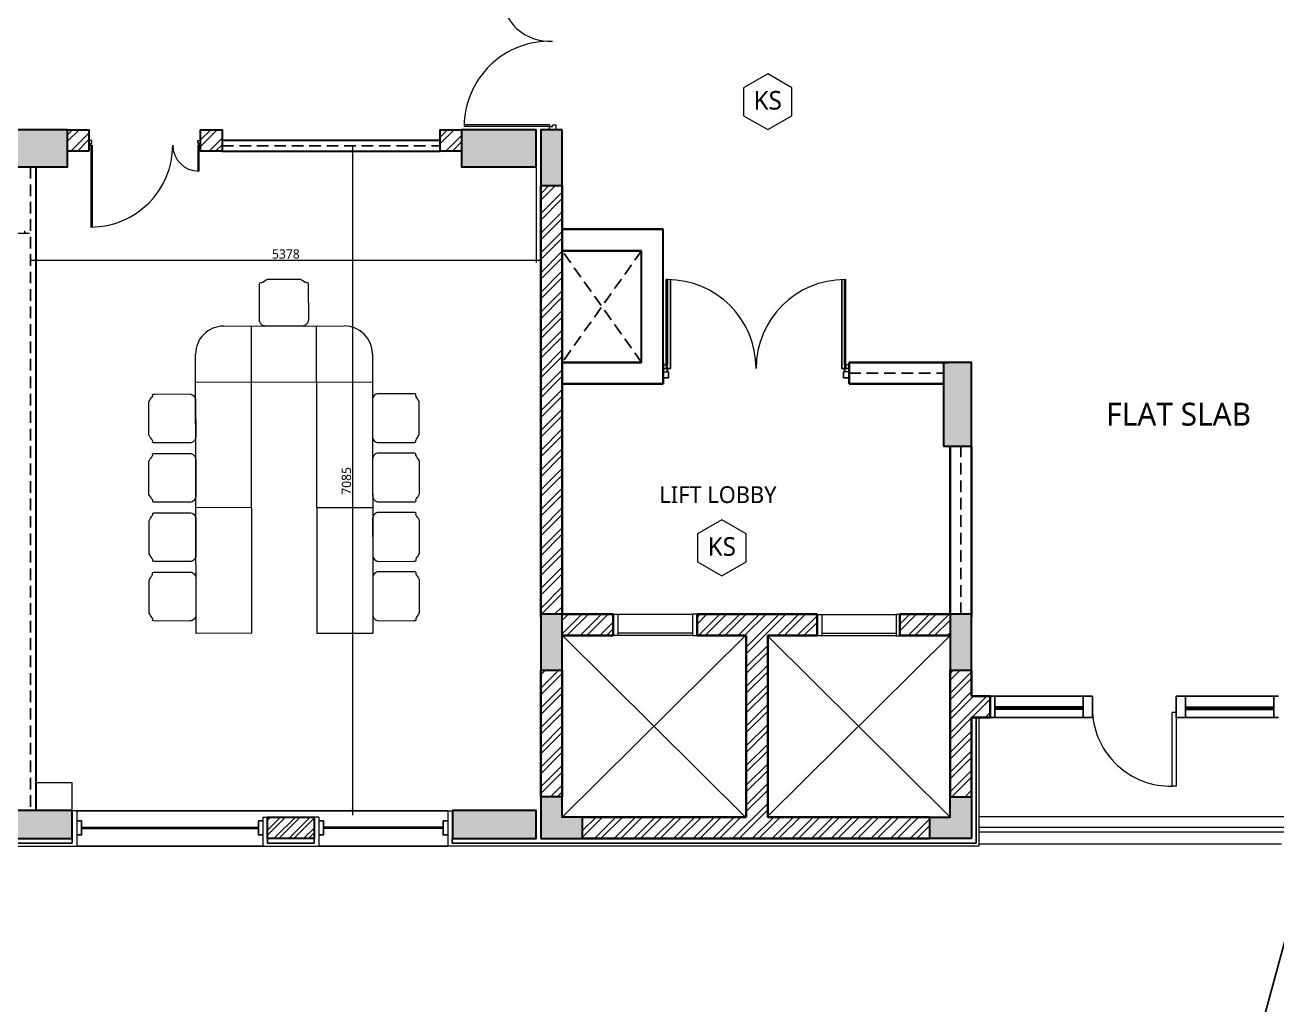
# Model space of a CAD drawing. Header units: millimetres. Extents: x 897770 to 1185420, y -692043 to -233237.
# Drawn here: x 921961 to 935416, y -597352 to -586825 of the extents above; entities that cross this region are included whole.
import ezdxf
from ezdxf.enums import TextEntityAlignment as Align

# ---------------------------------------------------------------- set-up
doc = ezdxf.new("R2010")
doc.units = ezdxf.units.MM
doc.header["$MEASUREMENT"] = 0
doc.header["$PDMODE"] = 67
doc.linetypes.add('HIDDEN', pattern=[0.375, 0.25, -0.125])
doc.layers.get('Defpoints').update_dxf_attribs({"color": 6})
for name, color, linetype in [('A-Anno Tags', 6, 'Continuous'), ('A-Wall Patt', 8, 'Continuous'), ('A-Window', 4, 'Continuous'), ('Anno_Frames', 7, 'Continuous'), ('S-Conc Patt', 9, 'Continuous')]:
    doc.layers.add(name, color=color, linetype=linetype)
for name, color, linetype, lineweight in [('A-Detail Lines', 8, 'Continuous', 25), ('A-Door', 4, 'Continuous', 9), ('A-Wall Sec', 1, 'Continuous', 30), ('A-WIN', 5, 'Continuous', 25), ('ele l', 6, 'Continuous', 15), ('elevation', 4, 'Continuous', 13), ('Fire pipe', 80, 'Continuous', 15), ('I-Furniture', 34, 'Continuous', 13), ('P-SANR-FIXT', 6, 'Continuous', 9), ('S-Concrete', 40, 'Continuous', 30), ('ST CLADDING PLAN', 6, 'Continuous', 9), ('Tag', 254, 'Continuous', 13), ('text', 7, 'Continuous', 5)]:
    doc.layers.add(name, color=color, linetype=linetype, lineweight=lineweight)
doc.styles.get("Standard").update_dxf_attribs({"font": 'trebuc.ttf'})
doc.dimstyles.new('IIITD_WD_M @ 50', dxfattribs={"dimscale": 50, "dimtxt": 2, "dimasz": 0.5, "dimexe": 0.5, "dimexo": 0.25, "dimgap": 0.3, "dimtad": 1, "dimdec": 0, "dimrnd": 1, "dimzin": 0, "dimdsep": 46, "dimtxsty": 'Standard', "dimblk": 'ARCHTICK', "dimcen": 0.2, "dimdle": 1, "dimclrd": 8, "dimclre": 9, "dimadec": 0, "dimazin": 0, "dimtfac": 1, "dimtdec": 0, "dimtofl": 0, "dimtmove": 0, "dimatfit": 0, "dimfxl": 1, "dimtolj": 1, "dimtzin": 0, "dimlwd": -1, "dimlwe": -1, "dimarcsym": 0})
pattern_1 = [(45, (686743.83, -396221.57), (-106.06602, 106.06602), []), (45, (686814.54, -396221.57), (-106.06602, 106.06602), [])]
pattern_2 = [(45, (-7e-06, -228153.86), (-106.066017, 106.066017), []), (45, (70.71, -228153.86), (-106.066017, 106.066017), [])]
pattern_3 = [(45, (-7e-06, -78953.36), (-106.066017, 106.066017), []), (45, (70.71, -78953.36), (-106.066017, 106.066017), [])]

# ---------------------------------------------------------------- blocks, each defined once
blk = doc.blocks.new('DW2')
at = {"layer": 'A-Door', "color": 5}
for p, q in [((43354, -198780), (43354, -197988)), ((43396, -197988), (43354, -197988)), ((43396, -197988), (43396, -198780)), ((43396, -198780), (43354, -198780))]:
    blk.add_line(p, q, dxfattribs=at)
at = {"layer": 'A-Door'}
blk.add_ellipse((43302, -197975), major_axis=(-598, 560), ratio=0.966508, start_param=0.785398, end_param=2.371094, dxfattribs=at)
at = {"layer": 'A-Window'}
for p, q in [((42396, -197813), (41396, -197813)), ((43496, -197813), (44496, -197813)), ((42396, -198043), (41396, -198043)), ((43496, -198043), (44496, -198043))]:
    blk.add_line(p, q, dxfattribs=at)
at = {"layer": 'A-Window', "color": 2, "lineweight": 60}
for p, q in [((42396, -197943), (41446, -197943)), ((43496, -197943), (44446, -197943))]:
    blk.add_line(p, q, dxfattribs=at)
at = {"layer": 'A-Window'}
for points in [[(41396, -197813), (41446, -197813), (41446, -198043), (41396, -198043)], [(44496, -197813), (44444, -197813), (44444, -198043), (44496, -198043)]]:
    blk.add_lwpolyline(points, dxfattribs=at)
for points in [[(42496, -197813), (42396, -197813), (42396, -198043), (42496, -198043)], [(43396, -197813), (43496, -197813), (43496, -198043), (43396, -198043)]]:
    blk.add_lwpolyline(points, close=True, dxfattribs=at)
blk = doc.blocks.new('Room Tag with Finish')
blk.add_lwpolyline([(0, 0), (-2.6, -1.5), (-2.6, -4.5), (0, -6), (2.6, -4.5), (2.6, -1.5)], close=True)
at = {"layer": 'Anno_Frames'}
blk.add_attdef('ROOM_NAME', text='', height=2.5, dxfattribs=at).set_placement((0, 0), align=Align.BOTTOM_CENTER)
blk.add_attdef('FF', text='', height=2, dxfattribs=at).set_placement((0, -1.85), align=Align.TOP_CENTER)
blk = doc.blocks.new('Big Door Garbage')
at = {"layer": 'A-Detail Lines', "lineweight": 18}
for centre, radius, start, end in [((-12515, 128703), 515, 270, 3.8969), ((-11085, 128703), 915, 177.8078, 270)]:
    blk.add_arc(centre, radius, start, end, dxfattribs=at)
at = {"layer": 'ele l', "lineweight": 18}
for p, q in [((-12550, 128778), (-12500, 128778)), ((-12550, 128703), (-12550, 128778)), ((-12500, 128778), (-12500, 128738)), ((-11100, 128778), (-11100, 128738)), ((-11050, 128778), (-11100, 128778)), ((-11050, 128703), (-11050, 128778)), ((-12550, 128703), (-12515, 128703)), ((-12515, 128738), (-12500, 128738)), ((-12515, 128703), (-12515, 128738)), ((-12515, 128703), (-12515, 128188)), ((-12499, 128703), (-12515, 128703)), ((-12499, 128703), (-12499, 128188)), ((-11101, 128703), (-11101, 127788)), ((-11101, 128703), (-11085, 128703)), ((-11085, 128738), (-11100, 128738)), ((-11085, 128703), (-11085, 128738)), ((-11050, 128703), (-11085, 128703)), ((-11085, 128703), (-11085, 127788))]:
    blk.add_line(p, q, dxfattribs=at)
blk = doc.blocks.new('Lift Door')
at = {"layer": 'A-Door'}
for p, q in [((-15830, -5817), (-15830, -6617)), ((-15625, -6617), (-15625, -5817)), ((-15600, -6617), (-15600, -5817))]:
    blk.add_line(p, q, dxfattribs=at)
for points in [[(-15830, -5767), (-15830, -5817), (-15600, -5817), (-15600, -5767)], [(-15830, -6667), (-15830, -6617), (-15600, -6617), (-15600, -6667)]]:
    blk.add_lwpolyline(points, dxfattribs=at)
blk = doc.blocks.new('block lft')
at = {"layer": 'S-Conc Patt'}
for points in [[(820565, -280341), (820565, -280741), (821365, -280741), (821365, -280341)], [(825600, -280341), (825600, -280741), (826400, -280741), (826400, -280341)], [(821415, -287956), (821415, -287656), (820515, -287656), (820515, -287956)], [(826400, -287956), (826400, -287656), (825500, -287656), (825500, -287956)]]:
    blk.add_hatch(color=256, dxfattribs=at).paths.add_polyline_path(points)
at = {"layer": 'S-Concrete'}
for points in [[(820565, -280341), (820565, -280741), (821365, -280741), (821365, -280341)], [(820515, -287656), (820515, -287956), (821415, -287956), (821415, -287656)], [(825500, -287656), (825500, -287956), (826400, -287956), (826400, -287656)]]:
    blk.add_lwpolyline(points, close=True, dxfattribs=at)
at = {"layer": 'S-Concrete', "elevation": 0}
blk.add_lwpolyline([(825600, -280341), (825600, -280741), (826400, -280741), (826400, -280341)], close=True, dxfattribs=at)
blk = doc.blocks.new('t4ww4tw3')
at = {"layer": 'S-Conc Patt'}
for points in [[(777503, -509596), (777733, -509596), (777733, -508996), (777503, -508996)], [(781833, -512396), (782133, -512396), (782133, -511496), (781833, -511496)], [(777503, -514801), (777733, -514801), (777733, -514201), (777503, -514201)], [(781903, -514801), (782133, -514801), (782133, -514201), (781903, -514201)], [(777503, -516611), (777953, -516611), (777953, -516381), (777733, -516381), (777733, -516161), (777503, -516161)], [(782133, -516611), (781683, -516611), (781683, -516381), (781903, -516381), (781903, -516161), (782133, -516161)]]:
    blk.add_hatch(color=256, dxfattribs=at).paths.add_polyline_path(points)
at = {"layer": 'S-Concrete'}
for points in [[(777733, -508996), (777503, -508996), (777503, -509596), (777733, -509596)], [(781833, -512396), (782133, -512396), (782133, -511496), (781833, -511496)], [(777733, -514201), (777503, -514201), (777503, -514801), (777733, -514801)], [(782133, -514201), (781903, -514201), (781903, -514801), (782133, -514801)], [(777503, -516611), (777953, -516611), (777953, -516381), (777733, -516381), (777733, -516161), (777503, -516161)], [(782133, -516611), (781683, -516611), (781683, -516381), (781903, -516381), (781903, -516161), (782133, -516161)]]:
    blk.add_lwpolyline(points, close=True, dxfattribs=at)
at = {"color": 6}
blk.add_blockref('block lft', (-48947, -228655), dxfattribs=at)
blk = doc.blocks.new('ERGEGEWRGREG')
at = {"layer": 'A-Wall Patt'}
h = blk.add_hatch(dxfattribs=at)
h.set_pattern_fill('ANSI32', color=256, scale=300, style=0)
h.set_pattern_definition([(45.000013, (-88074.36, -254660.84), (-79.549531, 79.549495), []), (45.000013, (-88021.32, -254660.84), (-79.549531, 79.549495), [])])
h.paths.add_polyline_path([(925068, -367411), (925068, -367181), (924568, -367181), (924568, -367411)])
at = {"layer": 'A-Detail Lines'}
for p, q in [((924568, -367411, 0), (924568, -367461, 0)), ((925068, -367411, 0), (925068, -367461, 0)), ((924568, -367461, 0), (925068, -367461, 0))]:
    blk.add_line(p, q, dxfattribs=at)
at = {"layer": 'A-Wall Sec', "elevation": 0}
blk.add_lwpolyline([(925068, -367181), (925068, -367411), (924568, -367411), (924568, -367181)], close=True, dxfattribs=at)
blk.add_lwpolyline([(925068, -367181), (925068, -367411), (924568, -367411), (924568, -367181)], close=True, dxfattribs=at)
at = {"layer": 'A-WIN', "color": 2, "lineweight": 40}
blk.add_line((922568, -367296), (924468, -367296, 0), dxfattribs=at)
at = {"layer": 'A-WIN', "color": 2, "lineweight": 40, "elevation": 0}
blk.add_lwpolyline([(926453, -367296), (925168, -367296)], dxfattribs=at)
blk.add_lwpolyline([(926453, -367296), (925168, -367296)], dxfattribs=at)
at = {"layer": 'A-Window'}
for p, q in [((926503, -367111, 0), (922518, -367111)), ((922518, -367491, 0), (924518, -367491, 0))]:
    blk.add_line(p, q, dxfattribs=at)
at = {"layer": 'A-Window', "elevation": 0}
for points in [[(922518, -367371), (922568, -367371), (922568, -367221), (922518, -367221)], [(924518, -367371), (924468, -367371), (924468, -367221), (924518, -367221)], [(925118, -367371), (925168, -367371), (925168, -367221), (925118, -367221)], [(926503, -367371), (926453, -367371), (926453, -367221), (926503, -367221)], [(926503, -367491), (925118, -367491)]]:
    blk.add_lwpolyline(points, dxfattribs=at)
at = {"layer": 'ST CLADDING PLAN'}
for p, q in [((922518, -367111), (922468, -367111)), ((922518, -367111, 0), (922518, -367491, 0)), ((924518, -367181, 0), (924518, -367491, 0)), ((924518, -367181, 0), (924568, -367181, 0)), ((925118, -367181, 0), (925068, -367181, 0)), ((925118, -367181, 0), (925118, -367491, 0)), ((926503, -367111, 0), (926503, -367491, 0)), ((926503, -367111, 0), (926553, -367111, 0)), ((924518, -367491, 0), (925118, -367491, 0))]:
    blk.add_line(p, q, dxfattribs=at)
blk = doc.blocks.new('wtrtrwtw')
at = {"layer": 'A-Wall Patt'}
for p in [(922468, -367411), (921568, -367461, 0)]:
    blk.add_line(p, (922468, -367461, 0), dxfattribs=at)
at = {"layer": 'ST CLADDING PLAN'}
blk.add_line((921518, -367491, 0), (922518, -367491, 0), dxfattribs=at)
blk = doc.blocks.new('A$C3CEC27A9')
at = {"layer": 'A-Detail Lines', "lineweight": 18}
for centre, radius, start, end in [((-1181, -51), 880, 270, 0), ((-21, -51), 280, 180, 270)]:
    blk.add_arc(centre, radius, start, end, dxfattribs=at)
at = {"layer": 'A-Door', "lineweight": 18}
for p, q in [((-1181, -51), (-1181, -931)), ((-1181, -51), (-1166, -51)), ((-1166, -51), (-1166, -931)), ((-30, -51), (-30, -331)), ((-30, -51), (-21, -51)), ((-21, -51), (-21, -331))]:
    blk.add_line(p, q, dxfattribs=at)
at = {"layer": 'A-Door'}
for points in [[(-1181, -51), (-1181, -31), (-1171, -31), (-1171, -1), (-1201, -1), (-1201, -51), (-1181, -51)], [(-21, -51), (-21, -31), (-31, -31), (-31, -1), (-1, -1), (-1, -51), (-21, -51)]]:
    blk.add_lwpolyline(points, dxfattribs=at)
blk = doc.blocks.new('Double Shutter-Double Panel - 2000 x 2100 mm-40-03_ff')
at = {"layer": 'A-Anno Tags'}
for p, q in [((-955, 50), (-955, 1005)), ((-920, 1005), (-920, 50)), ((920, 1005), (920, 50)), ((955, 50), (955, 1005)), ((-1000, 50), (-955, 50)), ((-1000, 50), (-1000, -50)), ((-920, 50), (-955, 50)), ((-955, 50), (-955, 15)), ((-955, 15), (-940, 15)), ((-940, -50), (-940, 15)), ((955, 50), (920, 50)), ((955, 15), (940, 15)), ((940, -50), (940, 15)), ((955, 50), (955, 15)), ((1000, 50), (955, 50)), ((1000, 50), (1000, -50)), ((-1000, -50), (-940, -50)), ((1000, -50), (940, -50))]:
    blk.add_line(p, q, dxfattribs=at)
at = {"layer": 'A-Door'}
for centre, start, end in [((-955, 50), 0, 90), ((955, 50), 90, 180)]:
    blk.add_arc(centre, 955, start, end, dxfattribs=at)
blk = doc.blocks.new('EH')
at = {"linetype": 'ByBlock'}
blk.add_lwpolyline([(2546123, 66560, 0.117677), (2546148, 66566, -0.257765), (2546152, 66590, 0.039614), (2546179, 66633), (2546179, 66937, 0.039614), (2546152, 66980, -0.257765), (2546148, 67004, 0.117677), (2546123, 67010), (2545804, 67010, 0.414214), (2545748, 66954), (2545748, 66616, 0.414214), (2545804, 66560)], format="xyb", close=True, dxfattribs=at)
blk = doc.blocks.new('_ArchTick')
at = {"color": 0, "linetype": 'ByBlock', "const_width": 0.15}
blk.add_lwpolyline([(-0.5, -0.5), (0.5, 0.5)], dxfattribs=at)
blk = doc.blocks.new('*D1935')
at = {"layer": 'Defpoints', "color": 0, "transparency": 16777216}
for p in [(913452, -589079, 0), (921960, -589061), (921960, -589079)]:
    blk.add_point(p, dxfattribs=at)
at = {"layer": 'P-SANR-FIXT', "color": 9, "transparency": 16777216}
for p, q in [((913452, -589067), (913452, -589036)), ((921960, -589067), (921960, -589036))]:
    blk.add_line(p, q, dxfattribs=at)
at = {"layer": 'P-SANR-FIXT', "color": 8, "transparency": 16777216}
blk.add_line((913402, -589061), (922010, -589061), dxfattribs=at)
at = {"layer": 'P-SANR-FIXT', "color": 8, "transparency": 16777216, "xscale": 25, "yscale": 25, "zscale": 25, "rotation": 180}
blk.add_blockref('_ArchTick', (913452, -589061), dxfattribs=at)
at = {"layer": 'P-SANR-FIXT', "color": 8, "transparency": 16777216, "xscale": 25, "yscale": 25, "zscale": 25}
blk.add_blockref('_ArchTick', (921960, -589061), dxfattribs=at)
at = {"layer": 'P-SANR-FIXT', "color": 0, "transparency": 16777216, "insert": (917706, -588995), "char_height": 100, "attachment_point": 5}
blk.add_mtext('\\A1;8508', dxfattribs=at)
blk = doc.blocks.new('*D2163')
at = {"layer": 'Defpoints', "color": 0, "transparency": 16777216}
for p in [(922075, -588349, 0), (927453, -588349), (927453, -589351)]:
    blk.add_point(p, dxfattribs=at)
at = {"layer": 'P-SANR-FIXT', "color": 9, "transparency": 16777216}
for p, q in [((922075, -588362), (922075, -589376)), ((927453, -588362), (927453, -589376))]:
    blk.add_line(p, q, dxfattribs=at)
at = {"layer": 'P-SANR-FIXT', "color": 8, "transparency": 16777216}
blk.add_line((922025, -589351), (927503, -589351), dxfattribs=at)
at = {"layer": 'P-SANR-FIXT', "color": 8, "transparency": 16777216, "xscale": 25, "yscale": 25, "zscale": 25, "rotation": 180}
blk.add_blockref('_ArchTick', (922075, -589351), dxfattribs=at)
at = {"layer": 'P-SANR-FIXT', "color": 8, "transparency": 16777216, "xscale": 25, "yscale": 25, "zscale": 25}
blk.add_blockref('_ArchTick', (927453, -589351), dxfattribs=at)
at = {"layer": 'P-SANR-FIXT', "color": 0, "transparency": 16777216, "insert": (924764, -589285), "char_height": 100, "attachment_point": 5}
blk.add_mtext('\\A1;5378', dxfattribs=at)
blk = doc.blocks.new('*D2164')
at = {"layer": 'Defpoints', "color": 0, "transparency": 16777216}
for p in [(925250, -588179), (925250, -595264, 0), (925481, -595264)]:
    blk.add_point(p, dxfattribs=at)
at = {"layer": 'P-SANR-FIXT', "color": 9, "transparency": 16777216}
for p, q in [((925263, -588179), (925506, -588179)), ((925263, -595264), (925506, -595264))]:
    blk.add_line(p, q, dxfattribs=at)
at = {"layer": 'P-SANR-FIXT', "color": 8, "transparency": 16777216}
blk.add_line((925481, -588129), (925481, -595314), dxfattribs=at)
at = {"layer": 'P-SANR-FIXT', "color": 8, "transparency": 16777216, "xscale": 25, "yscale": 25, "zscale": 25}
for p, rotation in [((925481, -588179), 90), ((925481, -595264), 270)]:
    blk.add_blockref('_ArchTick', p, dxfattribs=dict(at, rotation=rotation))
at = {"layer": 'P-SANR-FIXT', "color": 0, "transparency": 16777216, "insert": (925415, -591722), "char_height": 100, "attachment_point": 5, "rotation": 90}
blk.add_mtext('\\A1;7085', dxfattribs=at)

msp = doc.modelspace()

# ---------------------------------------------------------------- hatches: boundary and pattern name
at = {"layer": 'A-Wall Patt'}
h = msp.add_hatch(dxfattribs=at)
h.set_pattern_fill('ANSI32', color=256, scale=400, style=0)
h.set_pattern_definition(pattern_3)
h.paths.add_polyline_path([(922647.5, -587949.4), (922417.5, -587949.4), (922417.5, -588179.4), (922647.5, -588179.4)])
h = msp.add_hatch(dxfattribs=at)
h.set_pattern_fill('ANSI32', color=256, scale=400, style=0)
h.set_pattern_definition(pattern_3)
h.paths.add_polyline_path([(924077.5, -587949.4), (923847.5, -587949.4), (923847.5, -588064.4), (923847.5, -588064.4), (923847.5, -588114.4), (923847.5, -588114.4), (923847.5, -588179.4), (924077.5, -588179.4)])
h = msp.add_hatch(dxfattribs=at)
h.set_pattern_fill('ANSI32', color=256, scale=400, style=0)
h.set_pattern_definition(pattern_3)
h.paths.add_polyline_path([(926652.6, -587949.4), (926422.6, -587949.4), (926422.6, -588179.4), (926652.6, -588179.4)])
h = msp.add_hatch(dxfattribs=at)
h.set_pattern_fill('ANSI32', color=256, scale=400, style=0)
h.set_pattern_definition(pattern_1)
h.paths.add_polyline_path([(927502.6, -588549.4), (927502.6, -588341.9), (927502.5, -588341.9), (927502.5, -593154.4), (927732.5, -593154.4), (927732.6, -588547.1)])
h = msp.add_hatch(dxfattribs=at)
h.set_pattern_fill('ANSI32', color=256, scale=400, style=0)
h.set_pattern_definition(pattern_2)
h.paths.add_polyline_path([(928282.5, -593154.4), (927737.5, -593154.4), (927737.5, -593384.4), (928282.5, -593384.4)])
h = msp.add_hatch(dxfattribs=at)
h.set_pattern_fill('ANSI32', color=256, scale=400, style=0)
h.set_pattern_definition(pattern_2)
h.paths.add_polyline_path([(930472.5, -593154.4), (929182.5, -593154.4), (929182.5, -593384.4), (929712.5, -593384.4), (929712.5, -595334.4), (927952.5, -595334.4), (927952.5, -595564.4), (931682.5, -595564.4), (931682.5, -595334.4), (929942.5, -595334.4), (929942.5, -593384.4), (930472.5, -593384.4)])
h = msp.add_hatch(dxfattribs=at)
h.set_pattern_fill('ANSI32', color=256, scale=400, style=0)
h.set_pattern_definition(pattern_1)
h.paths.add_polyline_path([(931902.5, -593384.4), (931902.5, -593154.4), (931372.5, -593154.4), (931372.5, -593384.4)])
h = msp.add_hatch(dxfattribs=at)
h.set_pattern_fill('ANSI32', color=256, scale=400, style=0)
h.set_pattern_definition(pattern_3)
h.paths.add_polyline_path([(927732.5, -593754.4), (927502.5, -593754.4), (927502.5, -595114.4), (927732.5, -595114.4)])
h = msp.add_hatch(dxfattribs=at)
h.set_pattern_fill('ANSI32', color=256, scale=400, style=0)
h.set_pattern_definition(pattern_3)
h.paths.add_polyline_path([(932132.5, -593754.4), (931902.5, -593754.4), (931902.5, -595114.4), (932132.5, -595114.4)])
h = msp.add_hatch(dxfattribs=at)
h.set_pattern_fill('ANSI32', color=256, scale=400, style=0)
h.set_pattern_definition(pattern_3)
h.paths.add_polyline_path([(932332.6, -594034.3), (932132.5, -594034.3), (932132.5, -594264.3), (932332.6, -594264.3)])

# ---------------------------------------------------------------- linework, layer by layer
at = {"layer": 'A-Detail Lines'}
for p, q in [((927732.5, -595334.4, 0), (929702.5, -593384.4)), ((929702.5, -595334.4), (927737.5, -593384.4)), ((929932.6, -595334.4, 0), (931902.5, -593384.4)), ((931902.5, -595334.4), (929937.5, -593384.4))]:
    msp.add_line(p, q, dxfattribs=at)
at = {"layer": 'A-Detail Lines', "elevation": 0}
msp.add_lwpolyline([(961960.1, -596943.6), (959385.1, -606553.5), (937840.7, -603141.2), (934575.4, -603141.2), (934591.7, -600011.4), (935784.7, -595624)], dxfattribs=at)
at = {"layer": 'A-Wall Patt'}
for p, q in [((932182.5, -594264.3), (932182.5, -595614.5)), ((926552.6, -595564.4), (926552.6, -595614.5, 0)), ((932182.5, -595614.5, 0), (926552.6, -595614.5, 0))]:
    msp.add_line(p, q, dxfattribs=at)
at = {"layer": 'A-Wall Sec'}
for p, q in [((922075, -588349.4, 0), (922075, -595264.4, 0)), ((928817.5, -590449.4), (928817.5, -589019.4)), ((928587.5, -590449.4), (928587.5, -589249.4))]:
    msp.add_line(p, q, dxfattribs=at)
at = {"layer": 'A-Wall Sec', "lineweight": 35}
for p, q in [((927502.6, -588549.4, 0), (927502.5, -593184.4)), ((927732.5, -588549.4), (927732.5, -590449.4)), ((928817.5, -589019.4), (927732.5, -589019.4)), ((928587.5, -589249.4), (927732.5, -589249.4)), ((927732.5, -593154.4), (927732.5, -590449.4)), ((928587.5, -590449.4), (927732.5, -590449.4)), ((928817.5, -590679.4), (928817.5, -590449.4)), ((931887.5, -590449.4), (930817.5, -590449.4)), ((930817.5, -590449.4), (930817.5, -590679.4)), ((927737.5, -590679.4), (928817.5, -590679.4)), ((930817.5, -590679.4), (931832.5, -590679.4)), ((931902.5, -593154.4), (931902.5, -591349.4)), ((932132.5, -593184.4), (932132.5, -591349.4)), ((928282.5, -593154.4), (927732.5, -593154.4)), ((928282.5, -593384.4), (928282.5, -593154.4)), ((930472.5, -593154.4), (929182.5, -593154.4)), ((929182.5, -593154.4), (929182.5, -593384.4)), ((930472.5, -593384.4), (930472.5, -593154.4)), ((931362.5, -593154.4), (931362.5, -593384.4)), ((931902.5, -593154.4), (931362.5, -593154.4)), ((927737.5, -593384.4), (928282.5, -593384.4)), ((929712.5, -593384.4), (929182.5, -593384.4)), ((929712.5, -593384.4), (929712.5, -595334.4, 0)), ((930472.5, -593384.4), (929942.5, -593384.4)), ((929942.5, -593384.4), (929942.5, -595334.4, 0)), ((931362.5, -593384.4), (931902.5, -593384.4)), ((932332.6, -594034.3), (932132.5, -594034.3)), ((932332.6, -594034.3), (932332.6, -594264.3)), ((932332.6, -594264.3), (932132.5, -594264.3))]:
    msp.add_line(p, q, dxfattribs=at)
at = {"layer": 'A-Wall Sec'}
msp.add_lwpolyline([(922647.5, -588179.4), (922417.5, -588179.4), (922417.5, -587949.4), (922647.5, -587949.4)], close=True, dxfattribs=at)
msp.add_lwpolyline([(924077.5, -588179.4), (923847.5, -588179.4), (923847.5, -587949.4), (924077.5, -587949.4), (924077.5, -588179.4)], dxfattribs=at)
at = {"layer": 'A-Wall Sec', "elevation": 0}
for points in [[(926652.6, -588179.4), (926422.6, -588179.4), (926422.6, -587949.4), (926652.6, -587949.4), (926652.6, -588179.4)], [(924077.5, -588179.4), (924077.5, -588179.4), (926422.6, -588179.4), (926422.6, -588064.4), (924077.5, -588064.4)]]:
    msp.add_lwpolyline(points, dxfattribs=at)
at = {"layer": 'A-Wall Sec', "lineweight": 35, "elevation": 0}
for points in [[(927502.5, -593754.4), (927502.5, -595114.4)], [(927732.5, -593754.4), (927732.5, -595114.4)], [(931902.5, -593754.4), (931902.5, -595114.4)], [(932132.5, -593754.4), (932132.5, -594034.3)], [(932132.5, -594264.3), (932132.5, -595114.4)], [(927952.5, -595334.4), (929712.5, -595334.4)], [(929942.5, -595334.4), (931682.5, -595334.4)], [(927952.5, -595564.4), (931682.5, -595564.4)]]:
    msp.add_lwpolyline(points, dxfattribs=at)
at = {"layer": 'A-Window', "linetype": 'HIDDEN', "ltscale": 500}
for p, q in [((924077.5, -588121.9), (926422.6, -588121.9)), ((922017.5, -588349.4, 0), (922017.5, -595264.4, 0)), ((928587.5, -590449.4), (927732.5, -589249.4)), ((928587.5, -589249.4), (927732.6, -590449.4, 0)), ((930817.5, -590564.4), (931832.5, -590564.4, 0)), ((932017.5, -593154.4, 0), (932017.6, -591349.4))]:
    msp.add_line(p, q, dxfattribs=at)
at = {"layer": 'ele l', "lineweight": 18}
for p, q in [((928852.6, -590476.7), (928852.6, -589559.3)), ((928868.8, -589559.5), (928852.6, -589559.3)), ((928868.8, -590476.7), (928868.8, -589559.5)), ((930766.3, -589559.5), (930782.4, -589559.3)), ((930766.3, -590476.7), (930766.3, -589559.5)), ((930782.4, -590476.7), (930782.4, -589559.3)), ((928817.6, -590476.7), (928852.6, -590476.7)), ((928817.6, -590476.7), (928817.6, -590551.7)), ((928852.6, -590476.7), (928852.6, -590511.7)), ((928868.8, -590476.7), (928852.6, -590476.7)), ((928852.6, -590511.7), (928867.6, -590511.7)), ((928867.6, -590551.7), (928867.6, -590511.7)), ((930766.3, -590476.7), (930782.4, -590476.7)), ((930782.4, -590511.7), (930767.4, -590511.7)), ((930767.4, -590551.7), (930767.4, -590511.7)), ((930782.4, -590476.7), (930782.4, -590511.7)), ((930817.4, -590476.7), (930782.4, -590476.7)), ((930817.4, -590476.7), (930817.4, -590551.7)), ((928817.6, -590551.7), (928867.6, -590551.7)), ((930817.4, -590551.7), (930767.4, -590551.7))]:
    msp.add_line(p, q, dxfattribs=at)
at = {"layer": 'ele l', "ltscale": 0.5}
for p, q in [((932212.5, -595443.8), (935512.1, -595443.8)), ((932212.5, -595493.8), (935498.7, -595493.8))]:
    msp.add_line(p, q, dxfattribs=at)
at = {"layer": 'elevation', "ltscale": 0.5}
for p, q in [((932212.5, -595328.8), (935542.9, -595328.8)), ((932212.5, -595621, 0), (935464.6, -595621))]:
    msp.add_line(p, q, dxfattribs=at)
at = {"layer": 'Fire pipe', "elevation": 0}
msp.add_lwpolyline([(922075, -594964.4), (922075, -595264.4), (922467.5, -595264.4), (922467.5, -594964.4), (922075, -594964.4)], dxfattribs=at)
at = {"layer": 'I-Furniture'}
for p, q in [((924093.3, -590059.4), (925393.3, -590057.6)), ((924394.1, -590659), (924393.3, -590059)), ((925094.1, -590658), (925093.3, -590058)), ((923798, -593360), (923793.7, -590359.8)), ((925693.7, -590357.1), (925698, -593357.3)), ((923794.1, -590659.8), (925694.1, -590657.1)), ((924398, -593359.2), (924394.1, -590659)), ((925094.1, -590658), (925098, -593358.2)), ((924396.1, -592009.1), (923796.1, -592009.9)), ((925096.1, -592008.1), (925696.1, -592007.2)), ((924398, -593359.2), (923798, -593360)), ((925098, -593358.2), (925698, -593357.3))]:
    msp.add_line(p, q, dxfattribs=at)
for centre, start, end in [((924093.7, -590359.4), 90.08224, 180.08224), ((925393.7, -590357.6), 0.08224, 90.08224)]:
    msp.add_arc(centre, 300, start, end, dxfattribs=at)
at = {"layer": 'ST CLADDING PLAN'}
for p, q in [((932212.5, -594264.3), (932212.5, -595644.5)), ((932212.5, -595644.5), (926502.6, -595644.5, 0))]:
    msp.add_line(p, q, dxfattribs=at)

# ---------------------------------------------------------------- block references
at = {"layer": 'A-Detail Lines', "rotation": 270}
msp.add_blockref('Big Door Garbage', (798892.6, -598999.4, 0), dxfattribs=at)
at = {"layer": 'A-Door'}
for name, p in [('A$C3CEC27A9', (923848.7, -588063.8)), ('Double Shutter-Double Panel - 2000 x 2100 mm-40-03_ff', (929817.5, -590564.4)), ('ERGEGEWRGREG', (0, -228153.9))]:
    msp.add_blockref(name, p, dxfattribs=at)
at = {"layer": 'A-Door', "xscale": -1, "rotation": 89.9999999999967}
for p in [(922515.3, -608984.4), (924705.3, -608987.4)]:
    msp.add_blockref('Lift Door', p, dxfattribs=at)
at = {"layer": 'A-Wall Sec'}
msp.add_blockref('DW2', (890936.4, -396221.4), dxfattribs=at)
at = {"layer": 'ele l'}
msp.add_blockref('wtrtrwtw', (0, -228153.9, 0), dxfattribs=at)
at = {"layer": 'I-Furniture'}
for p, xscale, yscale, zscale, rotation in [((851090.7, -3560206.4), -1.166666666023429, 1.166666666977107, 1.166666666666666, 270.0822402014127), ((3893942.6, -664703.5), -1.166666666023429, 1.166666666977107, 1.166666666666666, 0.08224020141257782), ((-2044229.6, -673226.7), 1.166666666016662, 1.166666666016662, 1.166666666016662, 0.08223571650557693), ((3893943.5, -665341.3), -1.166666666023429, 1.166666666977107, 1.166666666666666, 0.08224020141257782), ((-2044228.6, -673864.6), 1.166666666016662, 1.166666666016662, 1.166666666016662, 0.08223571650557693), ((3893944.5, -665979.2), -1.166666666023429, 1.166666666977107, 1.166666666666666, 0.08224020141257782), ((-2044227.7, -674502.4), 1.166666666016662, 1.166666666016662, 1.166666666016662, 0.08223571650557693), ((3893945.4, -666617), -1.166666666016662, 1.166666666016662, 1.166666666016662, 0.08224012429570493), ((-2044226.8, -675140.2), 1.166666666016662, 1.166666666016662, 1.166666666016662, 0.08223571650557693)]:
    msp.add_blockref('EH', p, dxfattribs=dict(at, xscale=xscale, yscale=yscale, zscale=zscale, rotation=rotation))
at = {"layer": 'S-Concrete', "color": 6}
msp.add_blockref('t4ww4tw3', (150000, -78953.4), dxfattribs=at)
at = {"layer": 'Tag'}
ref = msp.add_blockref('Room Tag with Finish', (929942.7, -587348.4), dxfattribs=dict(at, xscale=100, yscale=100, zscale=100))
ref.add_attrib('FF', 'KS', dxfattribs={"layer": 'Anno_Frames', "height": 200}).set_placement((929942.7, -587533.2), align=Align.TOP_CENTER)
ref = msp.add_blockref('Room Tag with Finish', (929449.2, -592141.9), dxfattribs=dict(at, xscale=100, yscale=100, zscale=100))
ref.add_attrib('FF', 'KS', dxfattribs={"layer": 'Anno_Frames', "height": 200}).set_placement((929449.2, -592326.7), align=Align.TOP_CENTER)

# ---------------------------------------------------------------- texts
at = {"layer": 'text', "insert": (933497.2, -590882.1), "char_height": 245.88, "width": 2102.289, "attachment_point": 1, "line_spacing_factor": 0.938532}
msp.add_mtext(' FLAT SLAB', dxfattribs=at)
at = {"layer": 'text', "insert": (929407.3, -591870.9), "char_height": 180, "attachment_point": 5}
msp.add_mtext('LIFT LOBBY ', dxfattribs=at)
msp.add_mtext('LIFT LOBBY ', dxfattribs=at)

# ---------------------------------------------------------------- dimensions: what is measured, and where the dimension line sits
at = {"layer": 'P-SANR-FIXT'}
dim = msp.add_linear_dim(base=(925481, -595264.4), p1=(925250.1, -588179.4), p2=(925250.1, -595264.4, 0), angle=90, dimstyle='IIITD_WD_M @ 50', override={"dimfxl": 100, "dimfxlon": 1, "dimarcsym": 1}, dxfattribs=at)
dim.commit()
dim.dimension.update_dxf_attribs({"geometry": '*D2164', "text_midpoint": (925415.1, -591721.9)})
for base, p1, p2, picture, middle in [((927452.6, -589351.3), (922075, -588349.4, 0), (927452.6, -588349.4), '*D2163', (924763.8, -589285.4)), ((921960, -589060.6), (913451.7, -589079.4, 0), (921960, -589079.4), '*D1935', (917705.9, -588994.7))]:
    dim = msp.add_linear_dim(base=base, p1=p1, p2=p2, dimstyle='IIITD_WD_M @ 50', override={"dimfxl": 100, "dimfxlon": 1, "dimarcsym": 1}, dxfattribs=at)
    dim.commit()
    dim.dimension.update_dxf_attribs({"geometry": picture, "text_midpoint": middle})

doc.saveas('drawing.dxf')
